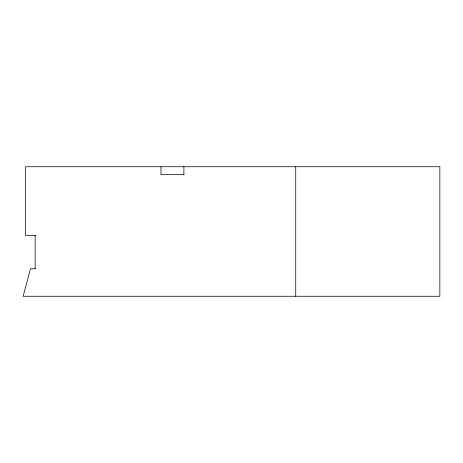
<?xml version="1.0" encoding="UTF-8"?>
<svg xmlns="http://www.w3.org/2000/svg" width="463" height="463" viewBox="0 0 463 463"><rect width="100%" height="100%" fill="white"/><g stroke="black" fill="none" stroke-linecap="round" stroke-linejoin="round"><path stroke-width="0.69" d="M184.002 174.592L160.962 174.592L160.962 166.738M35.68 235.424L25.592 235.424L25.592 166.738L439.85 166.738L439.85 296.262L23.15 296.262L30.477 268.789L35.524 268.789M295.735 166.738L295.735 296.262M183.898 166.738L183.898 174.592M35.147 235.424L35.147 268.789"/></g></svg>
